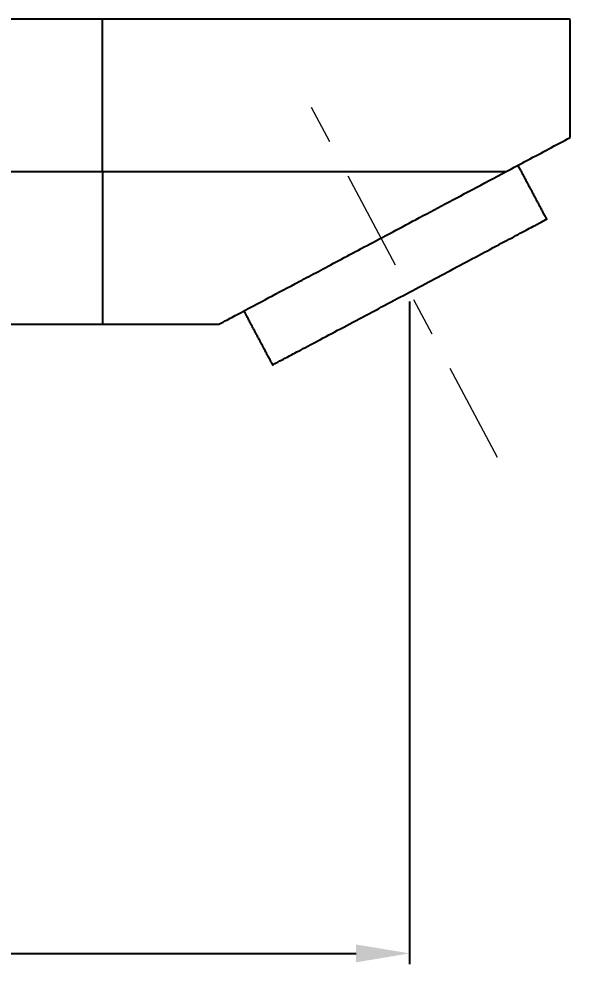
# Model space of a CAD drawing. Extents: x 9520 to 10292, y -16148 to -15602.
# Drawn here: x 9738.8 to 9774.9, y -15880.7 to -15818.8 of the extents above; entities that cross this region are included whole.
import ezdxf

# ---------------------------------------------------------------- set-up
doc = ezdxf.new("R2010")
doc.units = 0
doc.header["$MEASUREMENT"] = 0
doc.linetypes.add('CENTER', pattern=[47.5, 22, -8.5, 8.5, -8.5])
doc.linetypes.add('CENTER2', pattern=[28.575, 19.05, -3.175, 3.175, -3.175])
doc.layers.get('0').update_dxf_attribs({"linetype": 'CONTINUOUS'})
doc.layers.add('CENTER', color=1, linetype='CENTER2')
doc.layers.add('DIM', color=3, linetype='CONTINUOUS')
doc.styles.get("Standard").update_dxf_attribs({"font": 'Gulim.ttf'})
doc.dimstyles.new('A4', dxfattribs={"dimtxt": 4, "dimasz": 3.5, "dimexe": 0.7, "dimexo": 0.625, "dimgap": 0.5, "dimtad": 1, "dimdec": 1, "dimdsep": 46, "dimtxsty": 'Standard', "dimcen": 2.5, "dimclrd": 5, "dimclre": 5, "dimclrt": 7, "dimadec": 3, "dimazin": 2, "dimtfac": 1, "dimtdec": 1, "dimtmove": 0, "dimatfit": 3, "dimfxl": 1.25, "dimarcsym": 0})

# ---------------------------------------------------------------- blocks, each defined once
blk = doc.blocks.new('*D25')
at = {"layer": 'DIM', "color": 5, "lineweight": -2, "transparency": 16777216}
for p, q in [((9764.38, -15837.314), (9764.38, -15880.689)), ((9656.38, -15871.474), (9656.38, -15880.689)), ((9659.88, -15879.989), (9760.88, -15879.989))]:
    blk.add_line(p, q, dxfattribs=at)
at = {"layer": 'DIM', "color": 5, "transparency": 16777216}
for points in [[(9659.88, -15879.406), (9659.88, -15880.572), (9656.38, -15879.989)], [(9760.88, -15879.406), (9760.88, -15880.572), (9764.38, -15879.989)]]:
    blk.add_solid(points, dxfattribs=at)
at = {"layer": 'DIM', "color": 7, "transparency": 16777216, "insert": (9710.38, -15877.433), "char_height": 4, "attachment_point": 5}
blk.add_mtext('108', dxfattribs=at)

msp = doc.modelspace()

# ---------------------------------------------------------------- linework, layer by layer
at = {"lineweight": -3}
for points, degree in [([(9675.38, -15818.805), (9709.835, -15818.805), (9744.29, -15818.805)], 2), ([(9744.29, -15818.805), (9759.585, -15818.805), (9774.88, -15818.805)], 2), ([(9770.688, -15828.805), (9771.161, -15828.553), (9772.104, -15828.052), (9773.503, -15827.308), (9774.423, -15826.819), (9774.88, -15826.576)], 3), ([(9771.464, -15828.392), (9772.403, -15830.158), (9773.342, -15831.924)], 2), ([(9670.237, -15828.805), (9707.264, -15828.805), (9744.29, -15828.805)], 2), ([(9744.29, -15828.805), (9757.489, -15828.805), (9770.688, -15828.805)], 2), ([(9751.88, -15838.805), (9751.882, -15838.804), (9752.005, -15838.738), (9752.562, -15838.442), (9753.573, -15837.905), (9755.084, -15837.101), (9757.11, -15836.024), (9759.656, -15834.67), (9762.736, -15833.033), (9766.367, -15831.102), (9769.183, -15829.605), (9770.688, -15828.805)], 3), ([(9755.418, -15841.454), (9754.479, -15839.688), (9753.541, -15837.922)], 2), ([(9744.29, -15838.805), (9709.835, -15838.805), (9675.38, -15838.805)], 2), ([(9751.88, -15838.805), (9748.085, -15838.805), (9744.29, -15838.805)], 2)]:
    msp.add_open_spline(points, degree=degree, dxfattribs=at)
for points, knots in [([(9744.29, -15828.805), (9744.29, -15828.216), (9744.29, -15826.993), (9744.29, -15825.113), (9744.29, -15823.3), (9744.29, -15821.683), (9744.29, -15820.372), (9744.29, -15819.596), (9744.29, -15819.175), (9744.29, -15818.956), (9744.29, -15818.873), (9744.29, -15818.845)], [0, 0, 0, 0, 2.276778, 4.553557, 6.830335, 9.107114, 11.383892, 13.66067, 14.79906, 15.937449, 17.075838, 17.075838, 17.075838, 17.075838]), ([(9774.88, -15826.576), (9774.88, -15826.091), (9774.88, -15824.98), (9774.88, -15823.3), (9774.88, -15821.683), (9774.88, -15820.372), (9774.88, -15819.596), (9774.88, -15819.175), (9774.88, -15818.956), (9774.88, -15818.873), (9774.88, -15818.845)], [-31.868062, -31.868062, -31.868062, -31.868062, -30.035148, -27.684961, -25.334775, -22.984589, -20.634403, -19.45931, -18.284217, -17.109124, -17.109124, -17.109124, -17.109124]), ([(9744.29, -15828.805), (9744.29, -15829.394), (9744.29, -15830.617), (9744.29, -15832.497), (9744.29, -15834.309), (9744.29, -15835.927), (9744.29, -15837.238), (9744.29, -15838.014), (9744.29, -15838.435), (9744.29, -15838.653), (9744.29, -15838.737), (9744.29, -15838.764)], [-36.428454, -36.428454, -36.428454, -36.428454, -34.151676, -31.874898, -29.598119, -27.321341, -25.044562, -22.767784, -21.629395, -20.491006, -19.352616, -19.352616, -19.352616, -19.352616])]:
    msp.add_open_spline(points, degree=3, knots=knots, dxfattribs=at)
msp.add_rational_spline([(9755.418, -15841.454), (9755.418, -15841.454), (9764.38, -15836.689), (9773.342, -15831.924), (9773.342, -15831.924)], [1, 0.707106781187, 1, 0.707106781187, 1], degree=2, knots=[-31.887165, -31.887165, -31.887165, -15.943583, -15.943583, 0, 0, 0], dxfattribs=at)
at = {"layer": 'CENTER', "color": 1, "linetype": 'CENTER', "lineweight": 13, "ltscale": 0.3}
msp.add_line((9770.14, -15847.521), (9757.42, -15823.599), dxfattribs=at)

# ---------------------------------------------------------------- dimensions: what is measured, and where the dimension line sits
at = {"layer": 'DIM'}
dim = msp.add_linear_dim(base=(9764.38, -15879.989), p1=(9656.38, -15870.849), p2=(9764.38, -15836.689), dimstyle='A4', dxfattribs=at)
dim.commit()
dim.dimension.update_dxf_attribs({"geometry": '*D25', "text_midpoint": (9710.38, -15877.433)})

doc.saveas('drawing.dxf')
